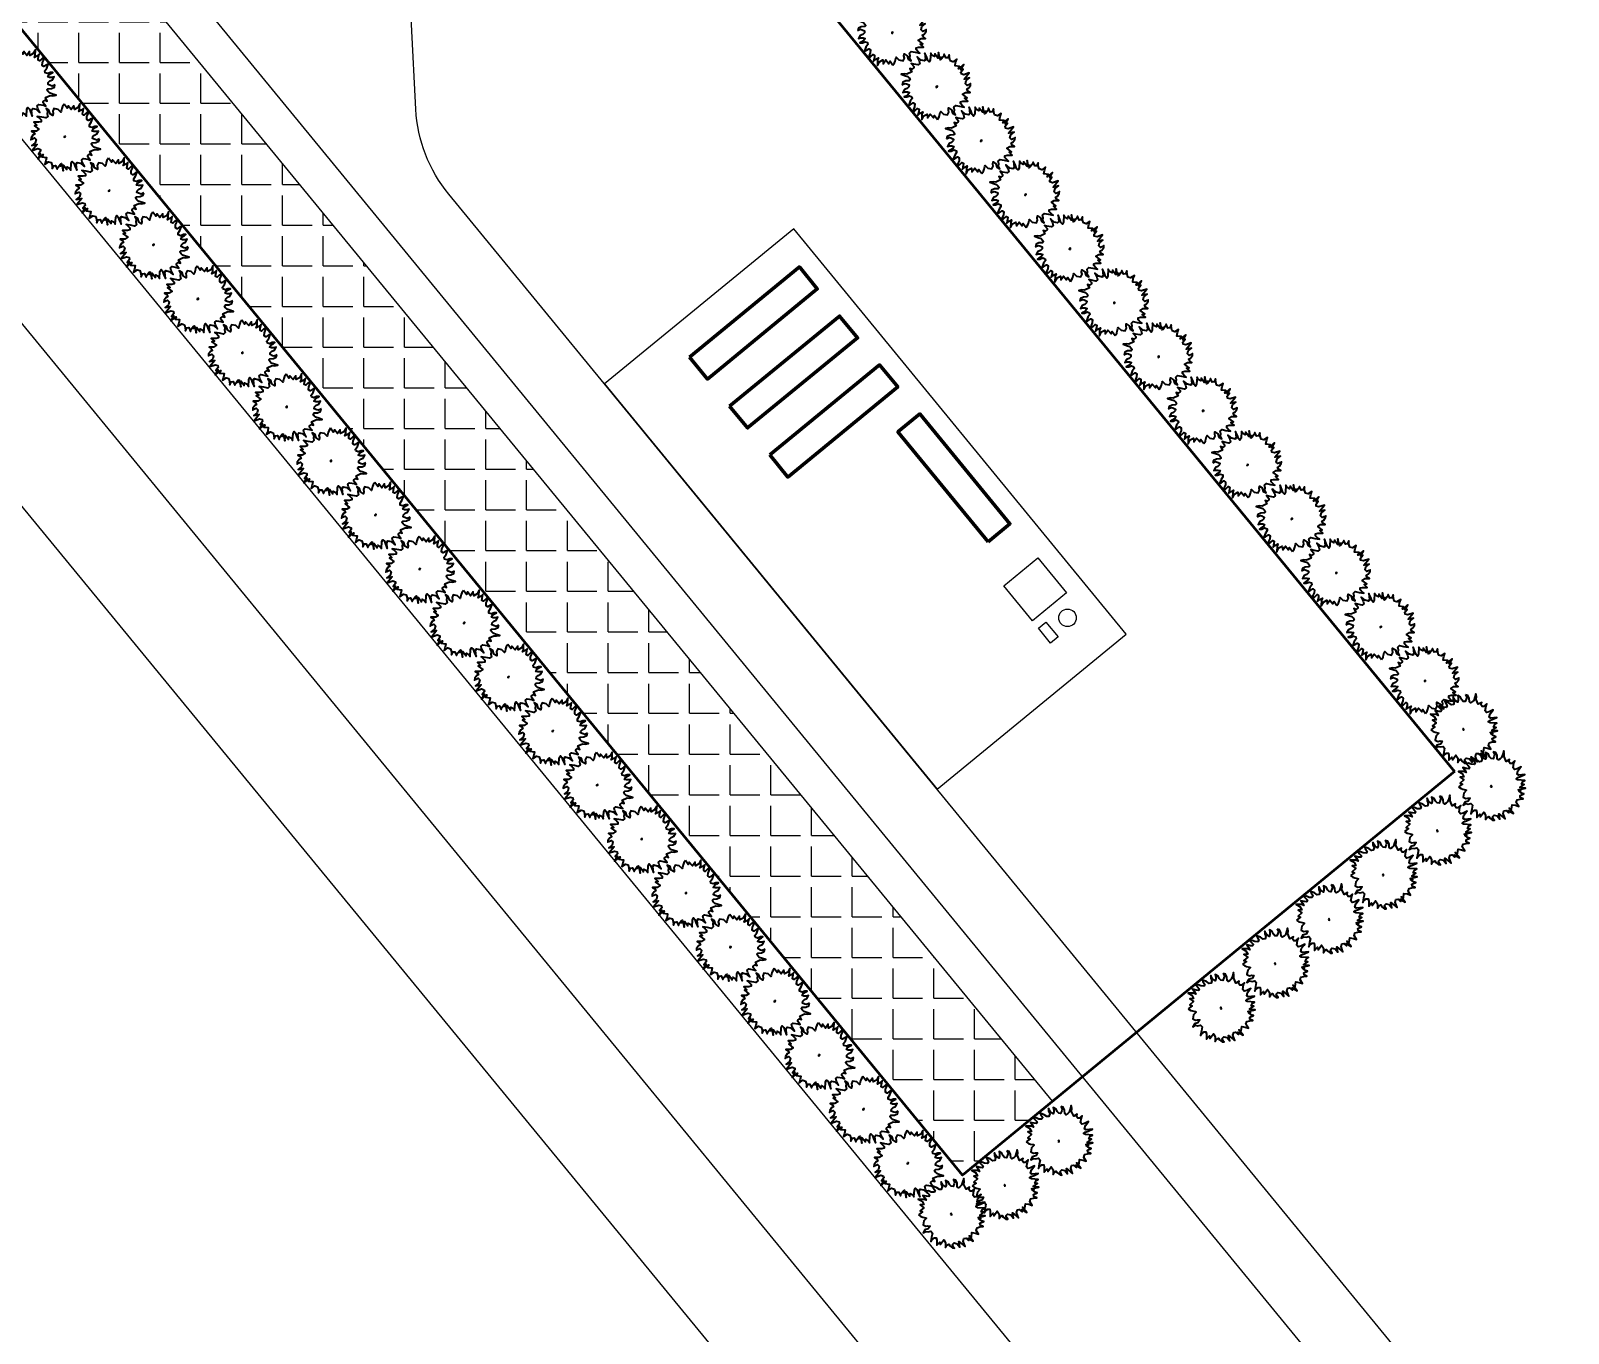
# Model space of a CAD drawing. Header units: metres. Extents: x 214070 to 217049, y 6350584 to 6351315.
# Drawn here: x 214361.1 to 214493, y 6350875.4 to 6350987.2 of the extents above; entities that cross this region are included whole.
import ezdxf
from ezdxf.lldxf.tags import DXFTag

# ---------------------------------------------------------------- set-up
doc = ezdxf.new("R2010")
doc.units = ezdxf.units.M
for name, color, linetype, lineweight in [('GG31-E-PLN-001_DC Cable Route Layout Plan_RevA$0$0.5mm Fenceline', 1, 'GG31-E-PLN-001_DC Cable Route Layout Plan_RevA$0$FENCELINE1', 50), ('GG31-E-PLN-001_DC Cable Route Layout Plan_RevA$0$Electric Equipment', 7, 'Continuous', 35), ('GG31-E-PLN-001_DC Cable Route Layout Plan_RevA$0$Internal Road', 7, 'Continuous', 25), ('GG31-E-PLN-001_DC Cable Route Layout Plan_RevA$0$Temporary building', 7, 'Continuous', 25), ('GG31-E-PLN-001_DC Cable Route Layout Plan_RevA$0$TREE', 82, 'Continuous', 35)]:
    doc.layers.add(name, color=color, linetype=linetype, lineweight=lineweight)
doc.layers.add('GG31-E-PLN-001_DC Cable Route Layout Plan_RevA$0$S-ELEC-OH-Overhead Etsa Wires', color=10, linetype='GG31-E-PLN-001_DC Cable Route Layout Plan_RevA$0$ELEC-EtsaServ (OH)')
doc.styles.add('GG31-E-PLN-001_DC Cable Route Layout Plan_RevA$0$Standard', font='simplex.shx')
tags = doc.linetypes.add('GG31-E-PLN-001_DC Cable Route Layout Plan_RevA$0$33KV OVERHEAD LINE', pattern='A,1,-0.5,["33kV-O/V",GG31-E-PLN-001_DC Cable Route Layout Plan_RevA$0$Standard,S=0.3,R=0,X=-0.35,Y=-0.15],-1.6', length=3.1).pattern_tags.tags
tags[6] = DXFTag(74, 10)
doc.linetypes.add('GG31-E-PLN-001_DC Cable Route Layout Plan_RevA$0$ELEC-EtsaServ (OH)', pattern='A,1,[13,DTEI-RD.shx,S=1,R=0,X=0,Y=0],5', length=6)
doc.linetypes.add('GG31-E-PLN-001_DC Cable Route Layout Plan_RevA$0$FENCELINE1', pattern='A,6.35,-2.54,[133,ltypeshp.shx,S=2.54,R=0,X=-2.54,Y=0],-2.54,25.4', length=36.83)
doc.linetypes.add('GG31-E-PLN-001_DC Cable Route Layout Plan_RevA$0$FURN-Fence', pattern='A,4.1667,[15,DTEI-RD.shx,S=1,R=0,X=0,Y=0],-0.8333', length=5)

# ---------------------------------------------------------------- blocks, each defined once
blk = doc.blocks.new('*U140')
for points in [[(0, 1540.256), (-77.4954, 1428.4452), (-106.5784, 1341.501), (-135.636, 1217.295), (-155.0162, 1167.6126), (-280.9748, 1291.8186), (-474.7514, 1329.0804), (-532.892, 1204.8744), (-513.5118, 1105.5096), (-523.1892, 1006.1194), (-658.8506, 1093.089), (-707.2884, 1254.5568), (-842.9244, 1329.0804), (-775.1064, 1204.8744), (-794.4866, 1093.089), (-765.429, 968.8576), (-852.6272, 894.334), (-1036.701, 931.5958), (-1249.8832, 968.8576), (-1191.7426, 931.5958), (-1075.4614, 807.3898), (-1075.4614, 720.4456), (-1182.0398, 695.6044), (-1414.5768, 695.6044), (-1269.238, 558.9524), (-1385.5192, 534.1112), (-1172.3624, 372.6434), (-1307.9984, 285.6992), (-1521.1552, 285.6992), (-1414.5768, 223.5962), (-1366.139, 136.652), (-1453.3372, 86.9442), (-1540.5354, -37.2618), (-1550.2382, -124.206), (-1501.775, -86.9442), (-1385.5192, -37.2618), (-1307.9984, -111.7854), (-1346.7588, -260.8326), (-1501.775, -385.064), (-1249.8832, -335.3816), (-1482.3948, -621.0554), (-1230.503, -534.1112), (-1104.5444, -571.373), (-1094.8416, -658.3172), (-1201.42, -794.9692), (-1094.8416, -770.128), (-1230.503, -1006.1194), (-978.5858, -807.3898), (-1036.701, -919.1752), (-823.5442, -944.0164), (-852.6272, -1105.4842), (-901.065, -1254.5568), (-726.6686, -1142.746), (-600.71, -1180.0078), (-561.9496, -1316.6598), (-552.2722, -1465.707), (-484.4542, -1329.0804), (-397.2306, -1316.6598), (-319.7352, -1490.5482), (-280.9748, -1391.1834), (-174.3964, -1254.5568), (-174.3964, -1353.9216), (-125.9586, -1229.7156), (-48.4378, -1565.0718), (-29.0576, -1304.2392), (116.2812, -1502.9688), (135.6614, -1378.7628), (251.9172, -1440.8658), (310.0578, -1540.2306), (329.438, -1217.295), (377.8758, -1130.3254), (445.6938, -1204.8744), (494.157, -1341.501), (581.3552, -1540.2306), (552.2722, -1254.5568), (600.71, -1180.0078), (755.7516, -1217.295), (891.3876, -1329.0804), (939.8254, -1366.3422), (842.9498, -1180.0078), (813.8668, -1055.8018), (891.3876, -993.6988), (1114.2472, -1030.9606), (1211.1228, -1068.2224), (1094.867, -919.1752), (1094.867, -857.0722), (1182.0652, -794.9692), (1278.9408, -832.231), (1191.7426, -670.7378), (1414.6022, -571.373), (1540.5608, -583.7936), (1685.8996, -558.9524), (1521.1806, -509.27), (1375.8418, -459.5876), (1317.7012, -397.4846), (1259.5606, -310.515), (1308.0238, -260.8326), (1472.7174, -248.412), (1608.3788, -186.309), (1637.4364, -74.5236)], [(1647.1392, -74.5236), (1511.4778, -136.6266), (1433.9824, -111.7854), (1317.7012, -62.103), (1327.404, 24.8412), (1404.8994, 99.3648), (1521.1806, 149.0726), (1598.676, 285.6992), (1482.4202, 260.858), (1385.5192, 260.858), (1298.321, 285.6992), (1366.139, 397.4846), (1472.7174, 459.5876), (1540.5608, 496.8494), (1424.2796, 496.8494), (1298.321, 447.167), (1182.0652, 484.4288), (1172.3624, 571.3984), (1259.5606, 695.6044), (1327.404, 881.9134), (1259.5606, 857.0722), (1123.9246, 770.128), (1046.4038, 819.8104), (1056.1066, 956.437), (1114.2472, 1080.6684), (1094.867, 1192.4538), (1017.3462, 1117.9302), (920.4452, 1030.9606), (852.6272, 1068.2478), (862.33, 1167.6126), (901.0904, 1341.501), (794.512, 1254.5568), (678.2308, 1192.4538), (716.9912, 1291.8186), (726.6686, 1552.6766), (629.793, 1378.7628), (474.7768, 1291.8186), (455.3966, 1465.7324), (329.438, 1291.8186), (184.0992, 1465.7324), (135.6614, 1353.9216), (0, 1540.256)]]:
    blk.add_lwpolyline(points)
blk.add_lwpolyline([(9.7028, 49.6824), (0, 0), (48.4378, 12.4206), (58.1406, 37.2618)], close=True)
blk = doc.blocks.new('GG31-E-PLN-001_DC Cable Route Layout Plan_RevA')
at = {"true_color": 0xf26722, "transparency": 33554687}
h = blk.add_hatch(dxfattribs=at)
h.set_pattern_fill('ANGLE', color=30, scale=0.5)
h.set_pattern_definition([(0, (-1872.8815, 93.2785), (0, 3.4925), [2.54, -0.9525]), (90, (-1872.8815, 93.2785), (-3.4925, 2e-16), [2.54, -0.9525])])
h.paths.add_polyline_path([(229010.68, 6322002.7), (229002.95, 6321996.36), (229128.44, 6321843.47), (229136.17, 6321849.82)])
at = {"color": 30, "true_color": 0xf26722}
blk.add_line((229136.17, 6321849.82), (229010.68, 6322002.7), dxfattribs=at)
at = {"layer": 'GG31-E-PLN-001_DC Cable Route Layout Plan_RevA$0$0.5mm Fenceline'}
blk.add_lwpolyline([(229170.66, 6321878.11), (229128.44, 6321843.47), (229002.95, 6321996.36), (229045.1, 6322030.98)], close=True, dxfattribs=at)
at = {"layer": 'GG31-E-PLN-001_DC Cable Route Layout Plan_RevA$0$Electric Equipment', "lineweight": 70, "transparency": 33554687}
for points in [[(229105.01, 6321913.7), (229114.44, 6321921.43), (229115.98, 6321919.54), (229106.56, 6321911.81)], [(229108.46, 6321909.49), (229117.89, 6321917.22), (229119.43, 6321915.34), (229110, 6321907.61)], [(229111.91, 6321905.29), (229121.33, 6321913.02), (229122.88, 6321911.13), (229113.45, 6321903.4)], [(229130.63, 6321897.84), (229122.9, 6321907.27), (229124.78, 6321908.81), (229132.51, 6321899.38)]]:
    blk.add_lwpolyline(points, close=True, dxfattribs=at)
at = {"layer": 'GG31-E-PLN-001_DC Cable Route Layout Plan_RevA$0$Internal Road'}
blk.add_lwpolyline([(229350.08, 6321603.62), (229084.36, 6321927.68, -0.160258), (229081.54, 6321934.97), (229080.43, 6321956.82, 1.404343), (229059.14, 6321948.97), (229345.22, 6321600.09)], format="xyb", dxfattribs=at)
at = {"layer": 'GG31-E-PLN-001_DC Cable Route Layout Plan_RevA$0$S-ELEC-OH-Overhead Etsa Wires', "color": 6, "linetype": 'GG31-E-PLN-001_DC Cable Route Layout Plan_RevA$0$FURN-Fence', "ltscale": 2}
for p, q in [((229249.91, 6321686.2), (229008.27, 6321980.47)), ((229234.46, 6321673.5), (228992.83, 6321967.76))]:
    blk.add_line(p, q, dxfattribs=at)
at = {"layer": 'GG31-E-PLN-001_DC Cable Route Layout Plan_RevA$0$S-ELEC-OH-Overhead Etsa Wires', "color": 6, "linetype": 'GG31-E-PLN-001_DC Cable Route Layout Plan_RevA$0$33KV OVERHEAD LINE', "ltscale": 5}
blk.add_lwpolyline([(229334.49, 6321567.08), (229242.18, 6321679.85), (229121.49, 6321826.66), (229000.55, 6321974.11), (228879.96, 6322120.57), (228757.77, 6322269.3)], dxfattribs=at)
at = {"layer": 'GG31-E-PLN-001_DC Cable Route Layout Plan_RevA$0$Temporary building'}
blk.add_lwpolyline([(229126.25, 6321876.6), (229142.49, 6321889.91), (229113.96, 6321924.71), (229097.72, 6321911.39)], close=True, dxfattribs=at)
at = {"layer": 'GG31-E-PLN-001_DC Cable Route Layout Plan_RevA$0$Temporary building', "transparency": 33554687}
for points in [[(229134.43, 6321891.06), (229131.97, 6321894.06), (229134.9, 6321896.47), (229137.36, 6321893.47)], [(229135.99, 6321889.15), (229134.95, 6321890.42), (229135.6, 6321890.95), (229136.64, 6321889.68)]]:
    blk.add_lwpolyline(points, close=True, dxfattribs=at)
blk.add_circle((229137.45, 6321891.31), 0.75, dxfattribs=at)
at = {"layer": 'GG31-E-PLN-001_DC Cable Route Layout Plan_RevA$0$TREE', "transparency": 33554687, "xscale": 0.001843732172071739, "yscale": 0.001843732172071739, "zscale": 0.001843732172071739}
for p, rotation in [((229122.47, 6321941.58), 180.02064092057), ((229126.28, 6321936.94), 180.02064092057), ((229130.09, 6321932.3), 180.02064092057), ((229133.9, 6321927.67), 180.02064092057), ((229137.71, 6321923.03), 180.02064092057), ((229141.52, 6321918.39), 180.02064092057), ((229145.32, 6321913.76), 180.02064092057), ((229149.13, 6321909.12), 180.02064092057), ((229152.94, 6321904.48), 180.02064092057), ((229156.75, 6321899.85), 180.02064092057), ((229160.56, 6321895.21), 180.02064092057), ((229164.37, 6321890.57), 180.02064092057), ((229168.17, 6321885.94), 180.02064092057), ((229171.45, 6321881.69), 89.9897187677028), ((229173.84, 6321876.79), 89.9897187677028), ((229169.21, 6321872.98), 89.9897187677028), ((229164.57, 6321869.18), 89.9897187677028), ((229159.93, 6321865.37), 89.9897187677028), ((229155.29, 6321861.57), 89.9897187677028), ((229150.65, 6321857.76), 89.9897187677028), ((229136.74, 6321846.34), 89.9897187677028), ((229132.1, 6321842.54), 89.9897187677028), ((229127.51, 6321840.07), 89.9897187677028)]:
    blk.add_blockref('*U140', p, dxfattribs=dict(at, rotation=rotation))
for p in [(229047.56, 6321937.21), (229051.37, 6321932.57), (229055.18, 6321927.93), (229058.98, 6321923.29), (229062.79, 6321918.65), (229066.6, 6321914.02), (229070.4, 6321909.38), (229074.21, 6321904.74), (229078.02, 6321900.1), (229081.82, 6321895.46), (229085.63, 6321890.83), (229089.44, 6321886.19), (229093.24, 6321881.55), (229097.05, 6321876.91), (229100.86, 6321872.28), (229104.66, 6321867.64), (229108.47, 6321863), (229112.28, 6321858.36), (229116.08, 6321853.72), (229119.89, 6321849.09), (229123.7, 6321844.45)]:
    blk.add_blockref('*U140', p, dxfattribs=at)

msp = doc.modelspace()

# ---------------------------------------------------------------- block references
msp.add_blockref('GG31-E-PLN-001_DC Cable Route Layout Plan_RevA', (-14687.37, 29045.51))

doc.saveas('drawing.dxf')
